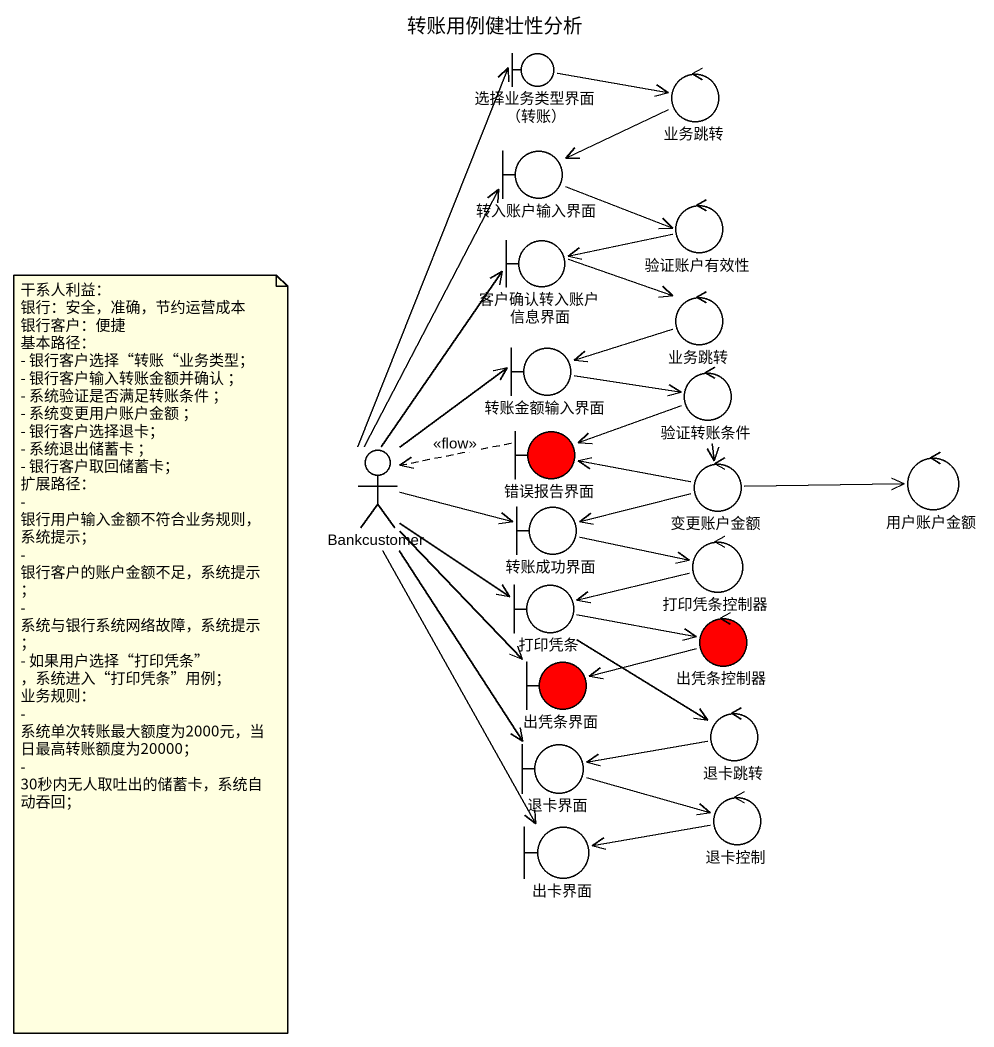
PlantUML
@startuml
title 转账用例健壮性分析
boundary "选择业务类型界面（转账）" as 选择业务类型界面_转账
control 业务跳转
boundary 转入账户输入界面
boundary 客户确认转入账户信息界面
control 验证账户有效性
control "业务跳转" as 业务跳转_2
boundary 转账金额输入界面
control 验证转账条件
actor Bankcustomer
boundary 错误报告界面 #FF0000
boundary 转账成功界面
control 变更账户金额
control 用户账户金额
control 打印凭条控制器
boundary 打印凭条
control 出凭条控制器 #FF0000
boundary 出凭条界面 #FF0000
boundary 退卡界面
control 退卡跳转
boundary 出卡界面
control 退卡控制
选择业务类型界面_转账 -right-> 业务跳转
业务跳转 -left-> 转入账户输入界面
转入账户输入界面 -right-> 验证账户有效性
客户确认转入账户信息界面 -right-> 业务跳转_2
验证账户有效性 -left-> 客户确认转入账户信息界面
业务跳转_2 -left-> 转账金额输入界面
转账金额输入界面 -right-> 验证转账条件
验证转账条件 -left-> 错误报告界面
验证转账条件 --> 变更账户金额
Bankcustomer -up-> 选择业务类型界面_转账
Bankcustomer -up-> 转入账户输入界面
Bankcustomer -up-> 客户确认转入账户信息界面
Bankcustomer -up-> 转账金额输入界面
Bankcustomer -right-> 转账成功界面
Bankcustomer --> 打印凭条
Bankcustomer --> 出凭条界面
Bankcustomer --> 退卡界面
Bankcustomer --> 出卡界面
错误报告界面 .left.> Bankcustomer : <<flow>>
转账成功界面 -right-> 打印凭条控制器
变更账户金额 -left-> 错误报告界面
变更账户金额 -left-> 转账成功界面
变更账户金额 -right-> 用户账户金额
打印凭条控制器 -left-> 打印凭条
打印凭条 -right-> 出凭条控制器
打印凭条 --> 退卡跳转
出凭条控制器 -left-> 出凭条界面
退卡界面 -right-> 退卡控制
退卡跳转 -left-> 退卡界面
退卡控制 -left-> 出卡界面
note as N1
  干系人利益：
  银行：安全，准确，节约运营成本
  银行客户：便捷
  基本路径：
  - 银行客户选择“转账“业务类型；
  - 银行客户输入转账金额并确认 ；
  - 系统验证是否满足转账条件 ；
  - 系统变更用户账户金额 ；
  - 银行客户选择退卡；
  - 系统退出储蓄卡 ；
  - 银行客户取回储蓄卡；
  扩展路径：
  - 银行用户输入金额不符合业务规则，系统提示；
  - 银行客户的账户金额不足，系统提示；
  - 系统与银行系统网络故障，系统提示；
  - 如果用户选择“打印凭条” ，系统进入“打印凭条”用例；
  业务规则：
  - 系统单次转账最大额度为2000元，当日最高转账额度为20000；
  - 30秒内无人取吐出的储蓄卡，系统自动吞回；
end note
@enduml
